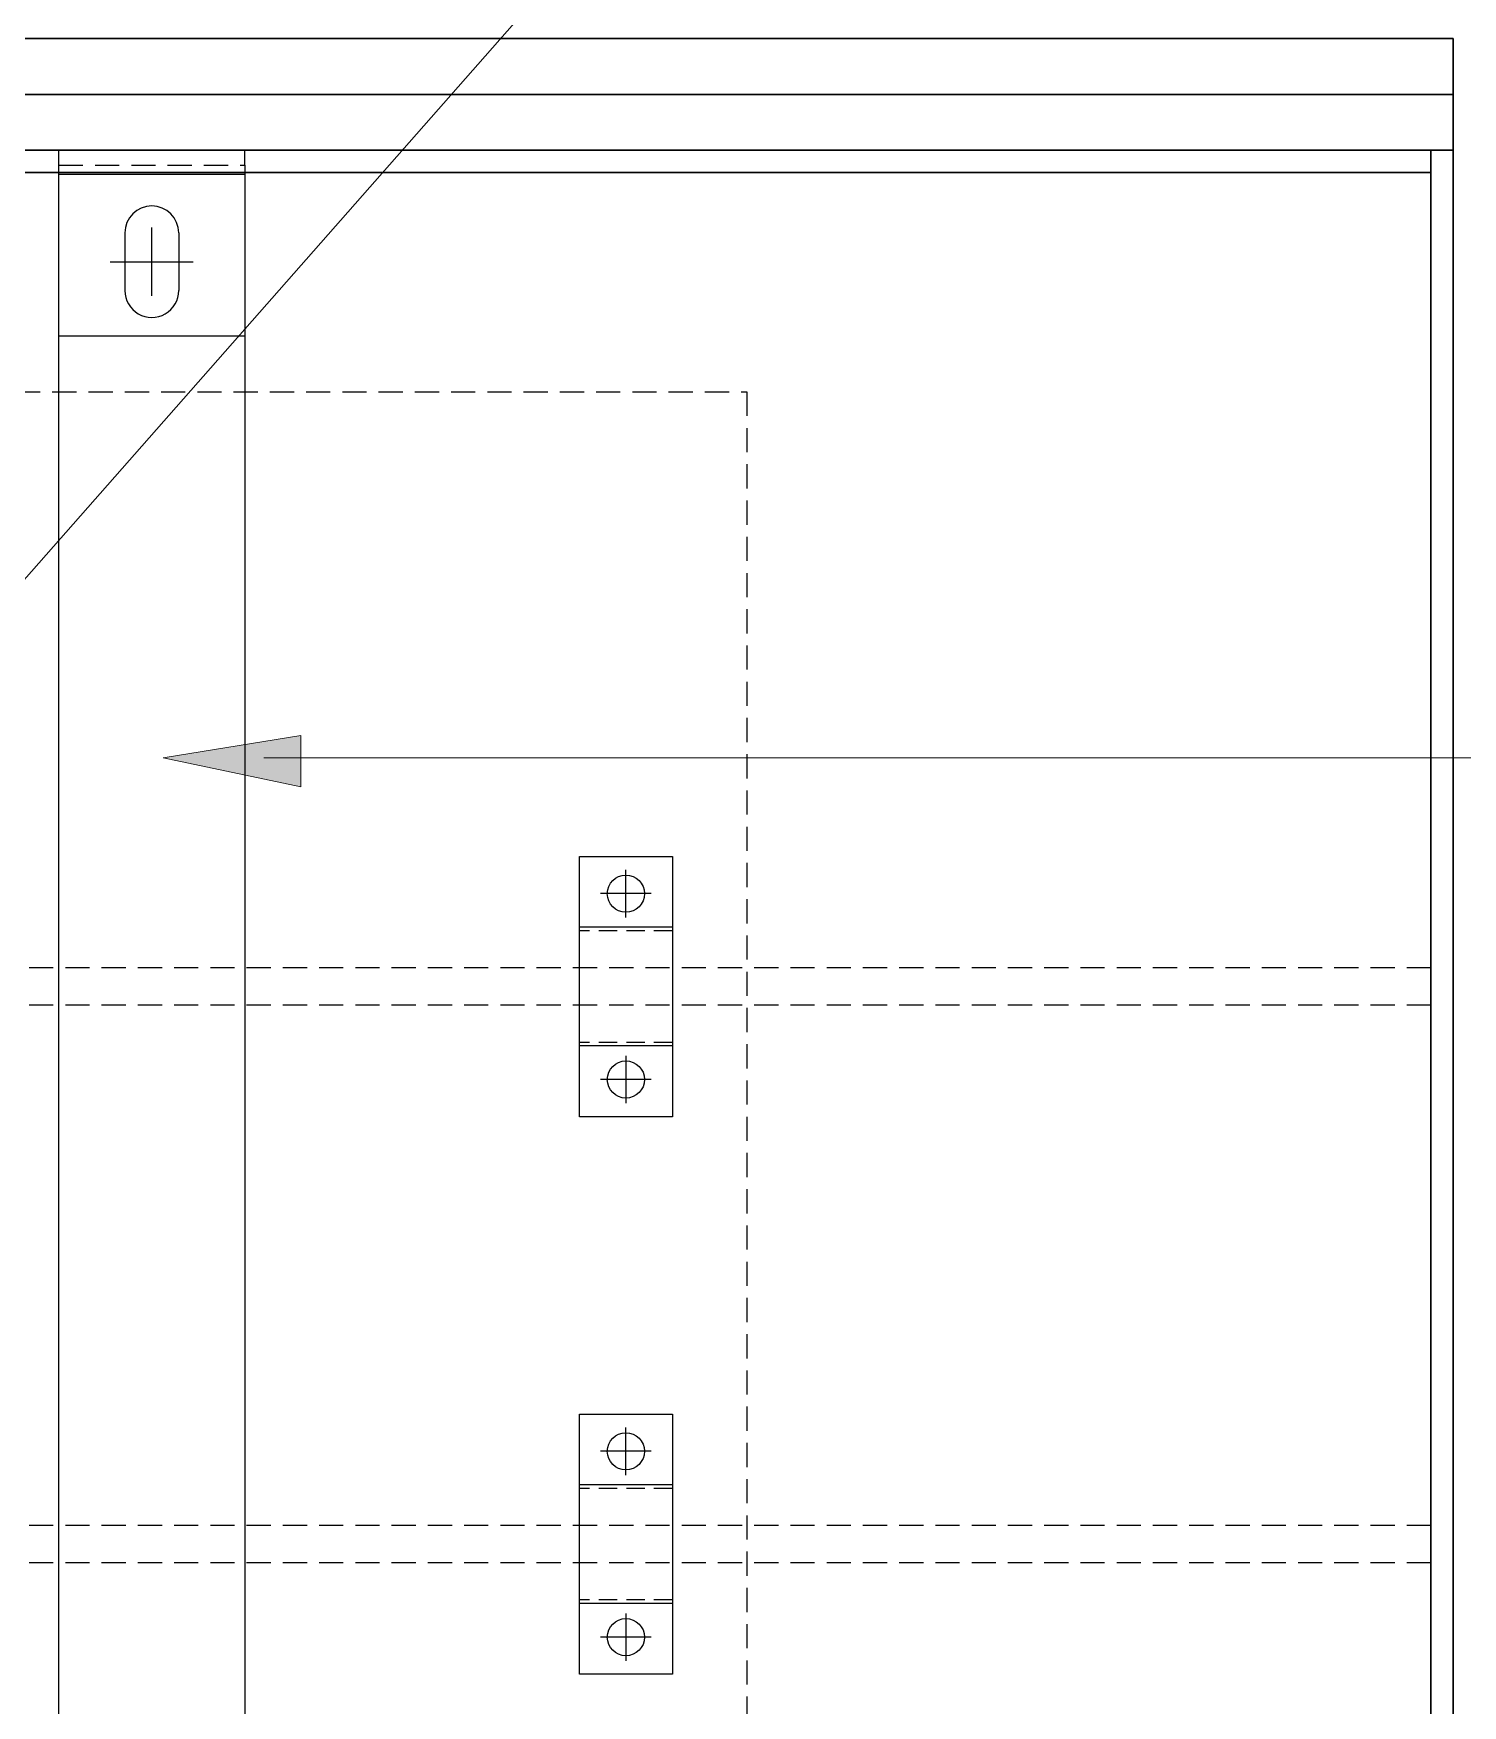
# Model space of a CAD drawing. Header units: millimetres. Extents: x 183355 to 194386, y -190559 to -183233.
# Drawn here: x 186470.4 to 186854.7, y -184347.4 to -183897.6 of the extents above; entities that cross this region are included whole.
import ezdxf

# ---------------------------------------------------------------- set-up
doc = ezdxf.new("R2010")
doc.units = ezdxf.units.MM
doc.header["$LTSCALE"] = 13
for name, pattern in [('CENTER', [50.8, 31.75, -6.35, 6.35, -6.35]), ('DASHED', [0.75, 0.5, -0.25]), ('HIDDEN', [9.525, 6.35, -3.175])]:
    doc.linetypes.add(name, pattern=pattern)
doc.layers.get('0').update_dxf_attribs({"color": 1, "linetype": 'CENTER'})
for name, color, linetype in [('1', 4, 'Continuous'), ('3', 6, 'HIDDEN'), ('3中心线层', 1, 'CENTER'), ('4虚线层', 6, 'DASHED'), ('粗实线', 4, 'Continuous')]:
    doc.layers.add(name, color=color, linetype=linetype)
doc.layers.add('标注、文本', color=3, linetype='Continuous', lineweight=25)
doc.layers.add('铁心', color=3, linetype='Continuous', lineweight=0)

# ---------------------------------------------------------------- blocks, each defined once
blk = doc.blocks.new('A$C7FBB5A69')
at = {"layer": '1'}
for p, q in [((0, 0), (0, 70)), ((0, 70), (25, 70)), ((25, 70), (25, 0)), ((25, 50.95), (0, 50.95)), ((25, 19.05), (0, 19.05)), ((25, 0), (0, 0))]:
    blk.add_line(p, q, dxfattribs=at)
for centre in [(12.5, 60), (12.5, 10)]:
    blk.add_circle(centre, 5, dxfattribs=at)
at = {"layer": '3', "ltscale": 0.06}
for p, q in [((25, 50), (0, 50)), ((25, 20), (0, 20))]:
    blk.add_line(p, q, dxfattribs=at)
at = {"layer": '3中心线层'}
for p, q in [((12.5, 53.61), (12.5, 66.39)), ((19.3, 60), (5.7, 60)), ((12.5, 16.39), (12.5, 3.61)), ((19.3, 10), (5.7, 10))]:
    blk.add_line(p, q, dxfattribs=at)
blk = doc.blocks.new('A$C14EE7FD3')
at = {"color": 1, "linetype": 'CENTER', "ltscale": 0.8}
for p, q in [((30, 13.84), (30, 36.16)), ((39.21, 25), (20.79, 25))]:
    blk.add_line(p, q, dxfattribs=at)
at = {"layer": '1'}
for p, q in [((4, 50), (0, 50)), ((0, 50), (0, 0)), ((4, 50), (50, 50)), ((50, 50), (50, 0)), ((22.25, 32.25), (37.75, 32.25)), ((22.25, 17.75), (37.75, 17.75)), ((4, 0), (0, 0)), ((50, 0), (4, 0))]:
    blk.add_line(p, q, dxfattribs=at)
for centre, start, end in [((22.25, 25), 90, 270), ((37.75, 25), 270, 90)]:
    blk.add_arc(centre, 7.25, start, end, dxfattribs=at)
at = {"layer": '4虚线层'}
blk.add_line((4, 0), (4, 50), dxfattribs=at)

msp = doc.modelspace()

# ---------------------------------------------------------------- hatches: boundary and pattern name
at = {"layer": '铁心'}
for points in [[(186542.34, -184086.414), (186542.34, -184100.269), (186505.294, -184092.438)], [(186542.34, -184100.269), (186505.294, -184092.438), (186542.34, -184086.414)]]:
    msp.add_hatch(color=256, dxfattribs=at).paths.add_polyline_path(points)

# ---------------------------------------------------------------- linework, layer by layer
at = {"layer": '4虚线层'}
for p, q in [((185042.215, -183993.969), (186662.215, -183993.969)), ((186662.215, -183993.969), (186662.215, -185888.969)), ((186846.215, -184148.969), (186056.562, -184148.969)), ((186846.215, -184158.969), (186066.562, -184158.969)), ((186846.215, -184298.969), (186310.068, -184298.969)), ((186846.215, -184308.969), (186320.068, -184308.969))]:
    msp.add_line(p, q, dxfattribs=at)
at = {"layer": '标注、文本', "color": 4, "lineweight": 30}
for p, q in [((186846.215, -185892.969), (186846.215, -183928.971)), ((186852.215, -185898.969), (186852.215, -184123.971))]:
    msp.add_line(p, q, dxfattribs=at)
at = {"layer": '标注、文本', "color": 2}
msp.add_lwpolyline([(186527.215, -183935.471), (186527.215, -184483.97), (186477.215, -184483.97), (186477.215, -183935.471)], close=True, dxfattribs=at)
at = {"layer": '粗实线', "lineweight": 30}
for p, q in [((186852.215, -183898.971), (184852.215, -183898.971)), ((186852.215, -184123.971), (186852.215, -183898.971)), ((186852.215, -183913.971), (184852.215, -183913.971)), ((186852.215, -183928.971), (184852.215, -183928.971)), ((186846.215, -183934.971), (184858.215, -183934.971))]:
    msp.add_line(p, q, dxfattribs=at)
at = {"layer": '铁心'}
for points in [[(186296.293, -184239.375), (186734.31, -183741.726), (186727.733, -183724.309), (186726.081, -183705.787), (186731.002, -183686.6), (186741.844, -183671.646), (186757.553, -183659.099), (186775.231, -183652.37), (186793.602, -183650.458), (186812.679, -183655.79), (186827.894, -183666.481), (186839.688, -183680.886), (186847.17, -183699.868), (186848.821, -183718.391), (186843.75, -183737.316), (186833.059, -183752.531), (186818.393, -183764.477), (186799.672, -183771.807), (186781.149, -183773.459), (186762.224, -183768.388), (186747.009, -183757.696), (186734.31, -183741.726)], [(186532.34, -184092.448), (186938.241, -184092.448), (186938.241, -184092.448)]]:
    msp.add_lwpolyline(points, dxfattribs=at)
msp.add_lwpolyline([(186542.34, -184086.414), (186505.294, -184092.438), (186542.34, -184100.269)], close=True, dxfattribs=at)

# ---------------------------------------------------------------- block references
at = {"layer": '标注、文本', "rotation": 270}
msp.add_blockref('A$C14EE7FD3', (186477.215, -183928.971), dxfattribs=at)
at = {"layer": '标注、文本'}
for p in [(186617.215, -184188.969), (186617.215, -184338.969)]:
    msp.add_blockref('A$C7FBB5A69', p, dxfattribs=at)

doc.saveas('drawing.dxf')
